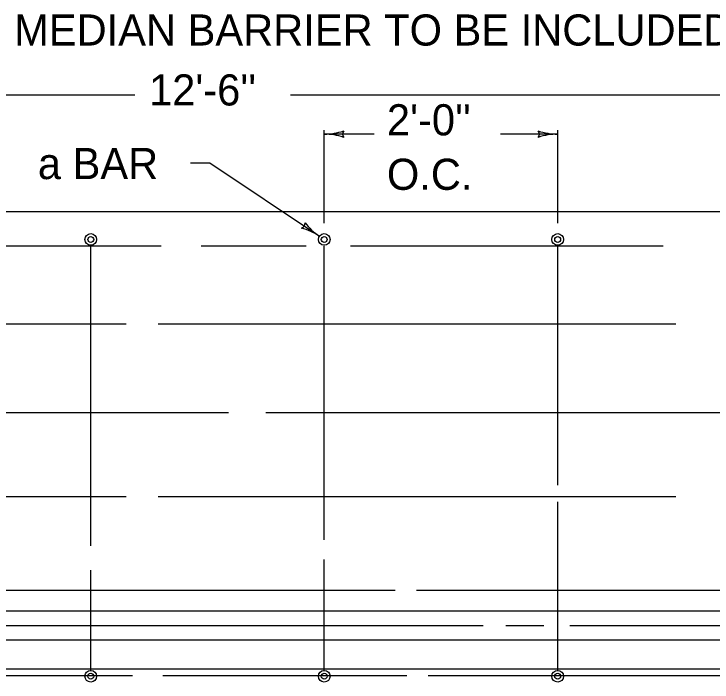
# Model space of a CAD drawing. Extents: x 1007 to 1035.5, y 1000.5 to 1021.5.
# Drawn here: x 1011.168 to 1015.653, y 1008.267 to 1012.559 of the extents above; entities that cross this region are included whole.
import ezdxf

# ---------------------------------------------------------------- set-up
doc = ezdxf.new("R2010")
doc.units = 0
doc.layers.add('1', color=7, linetype='Continuous')

msp = doc.modelspace()

# ---------------------------------------------------------------- linework, layer by layer
at = {"layer": '1'}
for p, q in [((1011.9444, 1012.0372), (1008.3827, 1012.0372)), ((1016.1615, 1012.0372), (1012.9438, 1012.0372)), ((1013.1615, 1011.2142), (1013.1615, 1011.813)), ((1013.4829, 1011.7872), (1013.1615, 1011.7872)), ((1014.6615, 1011.7872), (1014.2949, 1011.7872)), ((1014.6615, 1011.2142), (1014.6615, 1011.813)), ((1012.3022, 1011.6039), (1012.4272, 1011.6039)), ((1012.4272, 1011.6039), (1013.1303, 1011.1313)), ((1023.2573, 1011.2872), (1010.0216, 1011.2872)), ((1010.0216, 1011.0685), (1012.1148, 1011.0685)), ((1011.6615, 1009.1413), (1011.6615, 1011.0685)), ((1012.3703, 1011.0685), (1013.0462, 1011.0685)), ((1013.1615, 1009.1804), (1013.1615, 1011.0685)), ((1013.3304, 1011.0685), (1015.34, 1011.0685)), ((1014.6615, 1009.532), (1014.6615, 1011.0685)), ((1010.0216, 1010.5676), (1011.8898, 1010.5676)), ((1012.0948, 1010.5676), (1015.4198, 1010.5676)), ((1010.0216, 1009.9984), (1012.5459, 1009.9984)), ((1012.7854, 1009.9984), (1016.7883, 1009.9984)), ((1010.1056, 1009.4584), (1011.8898, 1009.4584)), ((1012.0948, 1009.4584), (1015.4198, 1009.4584)), ((1014.6615, 1008.3416), (1014.6615, 1009.4246)), ((1013.1615, 1008.3416), (1013.1615, 1009.0534)), ((1011.6615, 1008.3416), (1011.6615, 1008.9851)), ((1010.8766, 1008.856), (1013.617, 1008.856)), ((1013.7536, 1008.856), (1018.1021, 1008.856)), ((1010.0216, 1008.7248), (1023.2573, 1008.7248)), ((1010.5284, 1008.631), (1014.1829, 1008.631)), ((1014.3293, 1008.631), (1014.5733, 1008.631)), ((1014.7392, 1008.631), (1017.0298, 1008.631)), ((1010.0216, 1008.5373), (1023.2573, 1008.5373)), ((1023.2573, 1008.3498), (1010.0216, 1008.3498)), ((1010.0216, 1008.3078), (1011.9288, 1008.3078)), ((1012.124, 1008.3078), (1013.6919, 1008.3078)), ((1013.8285, 1008.3078), (1016.7872, 1008.3078))]:
    msp.add_line(p, q, dxfattribs=at)
for centre, radius in [((1011.6615, 1011.1104), 0.0375), ((1013.1615, 1011.1104), 0.0375), ((1014.6615, 1011.1104), 0.0375), ((1011.6615, 1011.1104), 0.0188), ((1013.1615, 1011.1104), 0.0188), ((1014.6615, 1011.1104), 0.0188), ((1011.6615, 1008.3041), 0.0375), ((1011.6615, 1008.3041), 0.0188), ((1013.1615, 1008.3041), 0.0375), ((1013.1615, 1008.3041), 0.0188), ((1014.6615, 1008.3041), 0.0375), ((1014.6615, 1008.3041), 0.0188)]:
    msp.add_circle(centre, radius, dxfattribs=at)
for centre, radius, start, end in [((1013.1615, 1012.1782), 0.3909, 269.9878, 270), ((1013.1615, 1012.1782), 0.3909, 270, 288.6688), ((1013.1615, 1011.3963), 0.3909, 71.3472, 89.9939), ((1013.3102, 1011.7872), 0.0313, 138.7746, 220.8913), ((1014.5129, 1011.7873), 0.0313, 318.7746, 40.8913), ((1014.6615, 1011.3963), 0.3909, 90, 108.6688), ((1014.6615, 1012.1782), 0.3909, 251.3472, 269.9939), ((1014.6615, 1011.3963), 0.3909, 89.9878, 90), ((1013.007, 1011.2143), 0.0313, 284.8657, 6.9824), ((1013.3485, 1011.4558), 0.3909, 217.4383, 236.085), ((1012.9123, 1010.8069), 0.3909, 56.0911, 74.7599), ((1012.9123, 1010.8069), 0.3909, 56.0789, 56.0911)]:
    msp.add_arc(centre, radius, start, end, dxfattribs=at)

# ---------------------------------------------------------------- texts
for s, p in [("PAY LIMITS 25'-0'' MEDIAN BARRIER TO BE INCLUDED IN THE CONTRACT PRICE OF BOX INLET 4", (1008.8608, 1012.3565)), ("12'-6''", (1012.036, 1011.9714)), ("2'-0'' ", (1013.5643, 1011.7794)), ('a BAR', (1011.3218, 1011.4984)), ('O.C.', (1013.5643, 1011.4294))]:
    msp.add_text(s, height=0.2, dxfattribs=at).set_placement(p)

doc.saveas('drawing.dxf')
